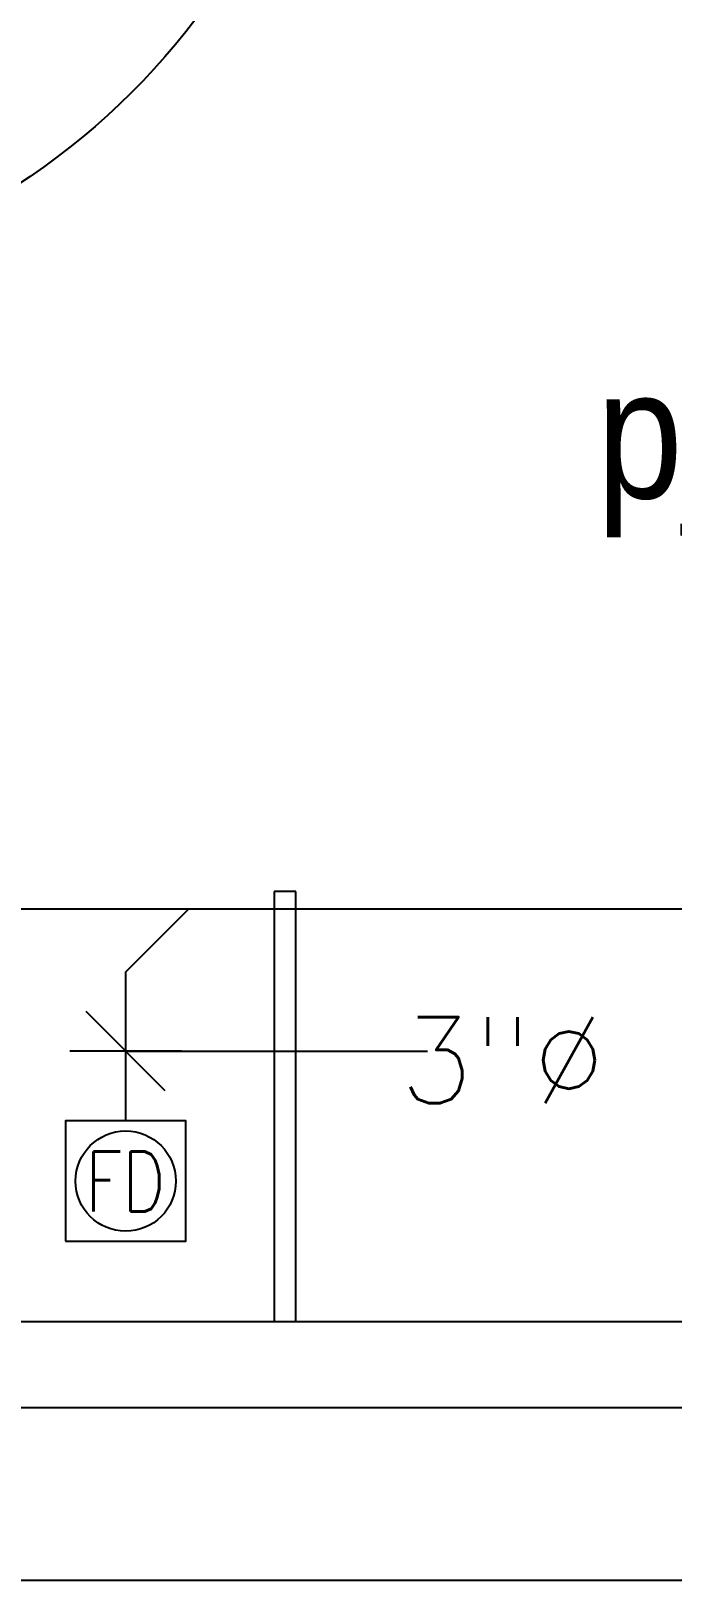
# Model space of a CAD drawing. Header units: metres. Extents: x -658 to -58, y -713 to -118.
# Drawn here: x -331.447 to -330.702, y -147.151 to -145.351 of the extents above; entities that cross this region are included whole.
import ezdxf
from ezdxf.enums import TextEntityAlignment as Align

# ---------------------------------------------------------------- set-up
doc = ezdxf.new("R2010")
doc.units = ezdxf.units.M
doc.header["$LTSCALE"] = 100
doc.linetypes.add('CENTERX2', pattern=[4, 2.5, -0.5, 0.5, -0.5])
for name, color, linetype in [('DRAIN-LW', 2, 'Continuous'), ('drainage', 6, 'Continuous'), ('P-SANR-FDRN', 3, 'Continuous'), ('plan', 8, 'Continuous'), ('WATER TEXT', 3, 'Continuous')]:
    doc.layers.add(name, color=color, linetype=linetype)
doc.layers.add('DRAINAGE  TEXT', color=3, linetype='Continuous', lineweight=25)
doc.styles.add('mech', font='romans.shx')
doc.styles.add('style12', font='xarab.shx')
doc.styles.add('TIMES', font='simplex.shx', dxfattribs={"width": 0.8, "height": 0.4})
doc.styles.add('XARAB', font='xarab.shx')
doc.dimstyles.new('DIMENSION', dxfattribs={"dimscale": 0.1, "dimtxt": 1.2, "dimasz": 0.65, "dimexe": 0.125, "dimexo": 0.3, "dimgap": 0.05, "dimtad": 1, "dimzin": 0, "dimdsep": 46, "dimtxsty": 'XARAB', "dimblk": 'cross', "dimcen": 2, "dimdle": 0.09375, "dimclrd": 256, "dimclre": 256, "dimclrt": 7, "dimaunit": 1, "dimadec": 0, "dimazin": 0, "dimtfac": 1, "dimtix": 1, "dimtmove": 2, "dimatfit": 3, "dimldrblk": 'cross', "dimfxl": 1, "dimtvp": 0.0375, "dimtolj": 1, "dimtzin": 0, "dimarcsym": 0})

# ---------------------------------------------------------------- blocks, each defined once
blk = doc.blocks.new('*U114')
for points in [[(78.99999999999999, 916.0000000100947), (79, 100.0000000101856), (39.00000000000001, 100.0000000101856), (39.00000000000001, 916.0000000100947)], [(-3.825999347513978e-15, -100.0000000101856), (14, -100.0000000101856), (14, 100.0000000101856), (3.825999347513978e-15, 100.0000000101856)], [(899.999999999909, -100.0000000101856), (885.999999999909, -100.0000000101856), (885.999999999909, 100.0000000101856), (899.999999999909, 100.0000000101856)]]:
    blk.add_lwpolyline(points, close=True)
at = {"ltscale": 0.25}
for points in [[(899.999999999909, 100.0000000101856), (1.093142670511498e-14, 100.0000000101856)], [(-3.825999347513978e-15, -100.0000000101856), (899.999999999909, -100.0000000101856)]]:
    blk.add_lwpolyline(points, dxfattribs=at)
at = {"flags": 128}
for points in [[(14, -100.0000000101856), (14, 100.0000000101856), (14, 100.0000000101856), (39.00000000000001, 100.0000000101856), (39.00000000000001, 60.00000001018563), (52.00000000000076, 60.00000001018563), (51.99999999995558, -100.0000000101856)], [(885.999999999909, -100.0000000101856), (885.999999999909, 100.0000000101856), (885.999999999909, 100.0000000101856), (860.999999999909, 100.0000000101856), (860.999999999909, 60.00000001018563), (847.9999999999081, 60.00000001018563), (847.9999999999534, -100.0000000101856), (885.999999999909, -100.0000000101856)]]:
    blk.add_lwpolyline(points, close=True, dxfattribs=at)
at = {"ltscale": 0.25}
blk.add_arc((38.16789660492903, 88.79254742931337), 822.8524770154021, 0.4031917538202366, 87.18918173921534, dxfattribs=at)
blk = doc.blocks.new('A$Cc2be8e3e')
at = {"layer": 'plan'}
for p, q in [((-33.8934213116691, 2.109491986942885), (-33.91842131166919, 2.109491986942885)), ((-33.91842131166919, 2.109491986942885), (-33.91842131166919, 1.609491986942942)), ((-33.8934213116691, 1.609491986942942), (-33.8934213116691, 2.109491986942885)), ((-32.80354420505574, 1.609491986942885), (-34.90354420505588, 1.609491986942942)), ((-32.80354420505574, 1.509491986942862), (-34.90354420505588, 1.509491986942919)), ((-41.80280099613549, 1.309491986942874), (-1.502800996135591, 1.309491986942817))]:
    blk.add_line(p, q, dxfattribs=at)
at = {"layer": 'plan', "xscale": -0.001, "yscale": 0.001, "zscale": 0.001, "rotation": 180}
blk.add_blockref('*U114', (-34.70354420505583, 3.709491986942623), dxfattribs=at)
at = {"layer": 'plan', "style": 'style12', "width": 0.9}
blk.add_text('p___l__hL', height=0.15, dxfattribs=at).set_placement((-33.54379943043858, 2.566461996762143))
blk = doc.blocks.new('FD-1')
at = {"layer": 'P-SANR-FDRN', "color": 3}
blk.add_lwpolyline([(-75, -75), (75, -75), (75, 75), (-75, 75)], close=True, dxfattribs=at)
blk.add_circle((0, 0), 62.5, dxfattribs=at)
at = {"layer": 'DRAINAGE  TEXT', "color": 1, "insert": (49.53118474487993, -0.6248509573422563), "char_height": 74.64959999999998, "width": 0.6345215999999999, "attachment_point": 6, "style": 'TIMES'}
blk.add_mtext('{\\Fsimplex|c0;FD}', dxfattribs=at)
blk = doc.blocks.new('cross')
at = {"lineweight": -3, "ltscale": 0.03}
for p, q in [((2.49e-14, 1), (2.49e-14, -1)), ((-0.7071067811865284, 0.7071067811864964), (0.7071067811865852, -0.7071067811865533)), ((-0.9999999999999752, 0), (1.000000000000024, 0))]:
    blk.add_line(p, q, dxfattribs=at)

msp = doc.modelspace()

# ---------------------------------------------------------------- linework, layer by layer
at = {"layer": 'DRAIN-LW'}
msp.add_line((-331.3367993570573, -146.4445327400381), (-331.2634177312482, -146.3711511142301), dxfattribs=at)
at = {"layer": 'DRAIN-LW', "linetype": 'CENTERX2', "ltscale": 0.005}
msp.add_line((-331.3367993570573, -146.6177645796167), (-331.3367993570573, -146.4445327400381), dxfattribs=at)
at = {"layer": 'drainage'}
msp.add_line((-338.2528734465159, -146.3711511142301), (-303.4366489912973, -146.3711511142301), dxfattribs=at)

# ---------------------------------------------------------------- block references
at = {"layer": 'P-SANR-FDRN', "color": 3, "xscale": 0.0009323437603825, "yscale": 0.0009323437603825, "zscale": 0.0009323437603825}
msp.add_blockref('FD-1', (-331.3367993570573, -146.6876903616565), dxfattribs=at)
at = {"layer": 'plan'}
msp.add_blockref('A$Cc2be8e3e', (-297.2456081894987, -148.4607256652175), dxfattribs=at)

# ---------------------------------------------------------------- texts
at = {"layer": 'DRAINAGE  TEXT', "linetype": 'Continuous', "style": 'mech'}
msp.add_text('3"%%C', height=0.1, dxfattribs=at).set_placement((-330.8985091733957, -146.5471347697394), align=Align.MIDDLE_CENTER)

# ---------------------------------------------------------------- leaders
at = {"layer": 'WATER TEXT', "color": 3}
msp.add_leader([(-331.3367993570573, -146.536650354203), (-330.9858344032637, -146.536650354203)], dimstyle='DIMENSION', override={"dimtad": 0, "dimfxl": 0, "dimfxlon": 1, "dimarcsym": 1}, dxfattribs=at)

doc.saveas('drawing.dxf')
